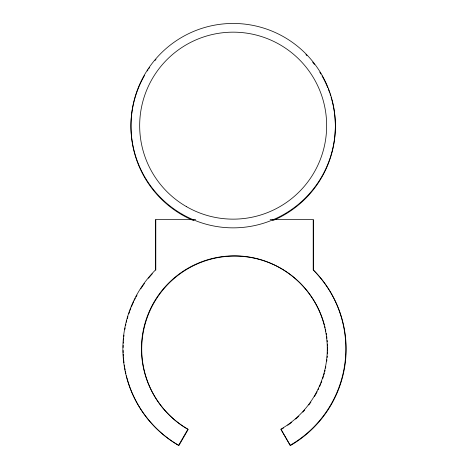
<?xml version="1.0" encoding="UTF-8"?>
<svg xmlns="http://www.w3.org/2000/svg" width="469" height="469" viewBox="0 0 469 469"><rect width="100%" height="100%" fill="white"/><g stroke="black" fill="none" stroke-linecap="round" stroke-linejoin="round"><path stroke-width="0.7" d="M195.679 219.615L155.526 219.615L155.526 269.91A111.493 111.493 0 0 0 178.619 445.304L187.911 429.211A92.915 92.915 0 0 1 163.194 289.027A92.915 92.915 0 0 1 305.542 289.027A92.915 92.915 0 0 1 280.825 429.211L290.118 445.304A111.493 111.493 0 0 0 313.204 269.91L313.204 219.615L270.138 219.615M313.474 219.861L313.474 270.156A111.493 111.493 0 0 1 290.381 445.55L281.089 429.457A92.915 92.915 0 0 0 283.528 427.998M155.796 219.861L155.796 270.156M327.532 347.576A92.915 92.915 0 0 1 327.532 350.407M327.503 351.832A92.915 92.915 0 0 1 327.415 353.972M327.274 356.118A92.915 92.915 0 0 1 327.151 357.548M326.928 359.694A92.915 92.915 0 0 1 326.752 361.118M325.826 366.793A92.915 92.915 0 0 1 325.539 368.194M325.07 370.287A92.915 92.915 0 0 1 324.736 371.671M324.378 373.043A92.915 92.915 0 0 1 323.803 375.089M323.393 376.455A92.915 92.915 0 0 1 322.736 378.495M321.787 381.203A92.915 92.915 0 0 1 321.013 383.214M320.474 384.551A92.915 92.915 0 0 1 319.624 386.532M318.732 388.496A92.915 92.915 0 0 1 318.111 389.786M317.144 391.709A92.915 92.915 0 0 1 314.382 396.668M310.894 402.074A92.915 92.915 0 0 1 308.784 404.981M304.709 410.006A92.915 92.915 0 0 1 302.798 412.134M298.812 416.179A92.915 92.915 0 0 1 295.646 419.069M291.765 422.264A92.915 92.915 0 0 1 287.714 425.248M324.378 324.947A92.915 92.915 0 0 0 178.073 275.28A92.915 92.915 0 0 0 188.175 429.457L178.882 445.55A111.493 111.493 0 0 1 126.935 377.85M324.736 326.318A92.915 92.915 0 0 1 325.07 327.696M325.386 329.091A92.915 92.915 0 0 1 325.826 331.19M326.213 333.312A92.915 92.915 0 0 1 326.442 334.731M326.653 336.15A92.915 92.915 0 0 1 326.928 338.296M327.151 340.435A92.915 92.915 0 0 1 327.274 341.872M327.415 344.012A92.915 92.915 0 0 1 327.503 346.151M126.753 377.152A111.493 111.493 0 0 1 126.396 375.751M125.891 373.629A111.493 111.493 0 0 1 125.434 371.489M125.147 370.059A111.493 111.493 0 0 1 124.754 367.895M124.514 366.447A111.493 111.493 0 0 1 124.291 364.999M123.998 362.818A111.493 111.493 0 0 1 123.482 357.712M123.376 356.252A111.493 111.493 0 0 1 123.253 354.066M123.195 352.612A111.493 111.493 0 0 1 123.148 350.437M123.148 347.547A111.493 111.493 0 0 1 123.195 345.372M123.288 343.191A111.493 111.493 0 0 1 123.376 341.731M123.482 340.271A111.493 111.493 0 0 1 123.675 338.085M123.828 336.625A111.493 111.493 0 0 1 123.998 335.165M124.877 329.367A111.493 111.493 0 0 1 125.147 327.925M125.581 325.779A111.493 111.493 0 0 1 125.891 324.355M126.396 322.238A111.493 111.493 0 0 1 126.753 320.831M127.322 318.744A111.493 111.493 0 0 1 127.931 316.651M128.811 313.878A111.493 111.493 0 0 1 129.526 311.803M130.019 310.425A111.493 111.493 0 0 1 130.804 308.368M131.343 307.002A111.493 111.493 0 0 1 133.7 301.631M134.327 300.307A111.493 111.493 0 0 1 135.307 298.348M135.975 297.053A111.493 111.493 0 0 1 137.007 295.136M140.712 288.91A111.493 111.493 0 0 1 144.423 283.469M148.456 278.246A111.493 111.493 0 0 1 152.284 273.826M331.876 99.915A102.201 102.201 0 0 1 272.6 220.653M193.709 220.653A102.201 102.201 0 0 1 134.251 100.606M134.433 99.915A102.201 102.201 0 0 1 144.645 75.269M147.266 70.971A102.201 102.201 0 0 1 148.057 69.764M148.872 68.562A102.201 102.201 0 0 1 149.699 67.366M155.034 60.472A102.201 102.201 0 0 1 155.978 59.37M305.929 54.609A102.201 102.201 0 0 1 306.925 55.635M312.665 62.148A102.201 102.201 0 0 1 314.459 64.441M319.817 72.191A102.201 102.201 0 0 1 320.943 74.032M322.021 75.884A102.201 102.201 0 0 1 327.72 87.592M328.259 88.94A102.201 102.201 0 0 1 329.531 92.346M330 93.712A102.201 102.201 0 0 1 330.674 95.776M331.096 97.153A102.201 102.201 0 0 1 331.689 99.223M182.06 214.163A102.201 102.201 0 0 0 335.364 125.651A102.201 102.201 0 0 0 182.06 37.145A102.201 102.201 0 0 0 182.06 214.163M186.416 206.618A93.489 93.489 0 0 0 326.653 125.651A93.489 93.489 0 0 0 186.416 44.69A93.489 93.489 0 0 0 186.416 206.618"/></g></svg>
